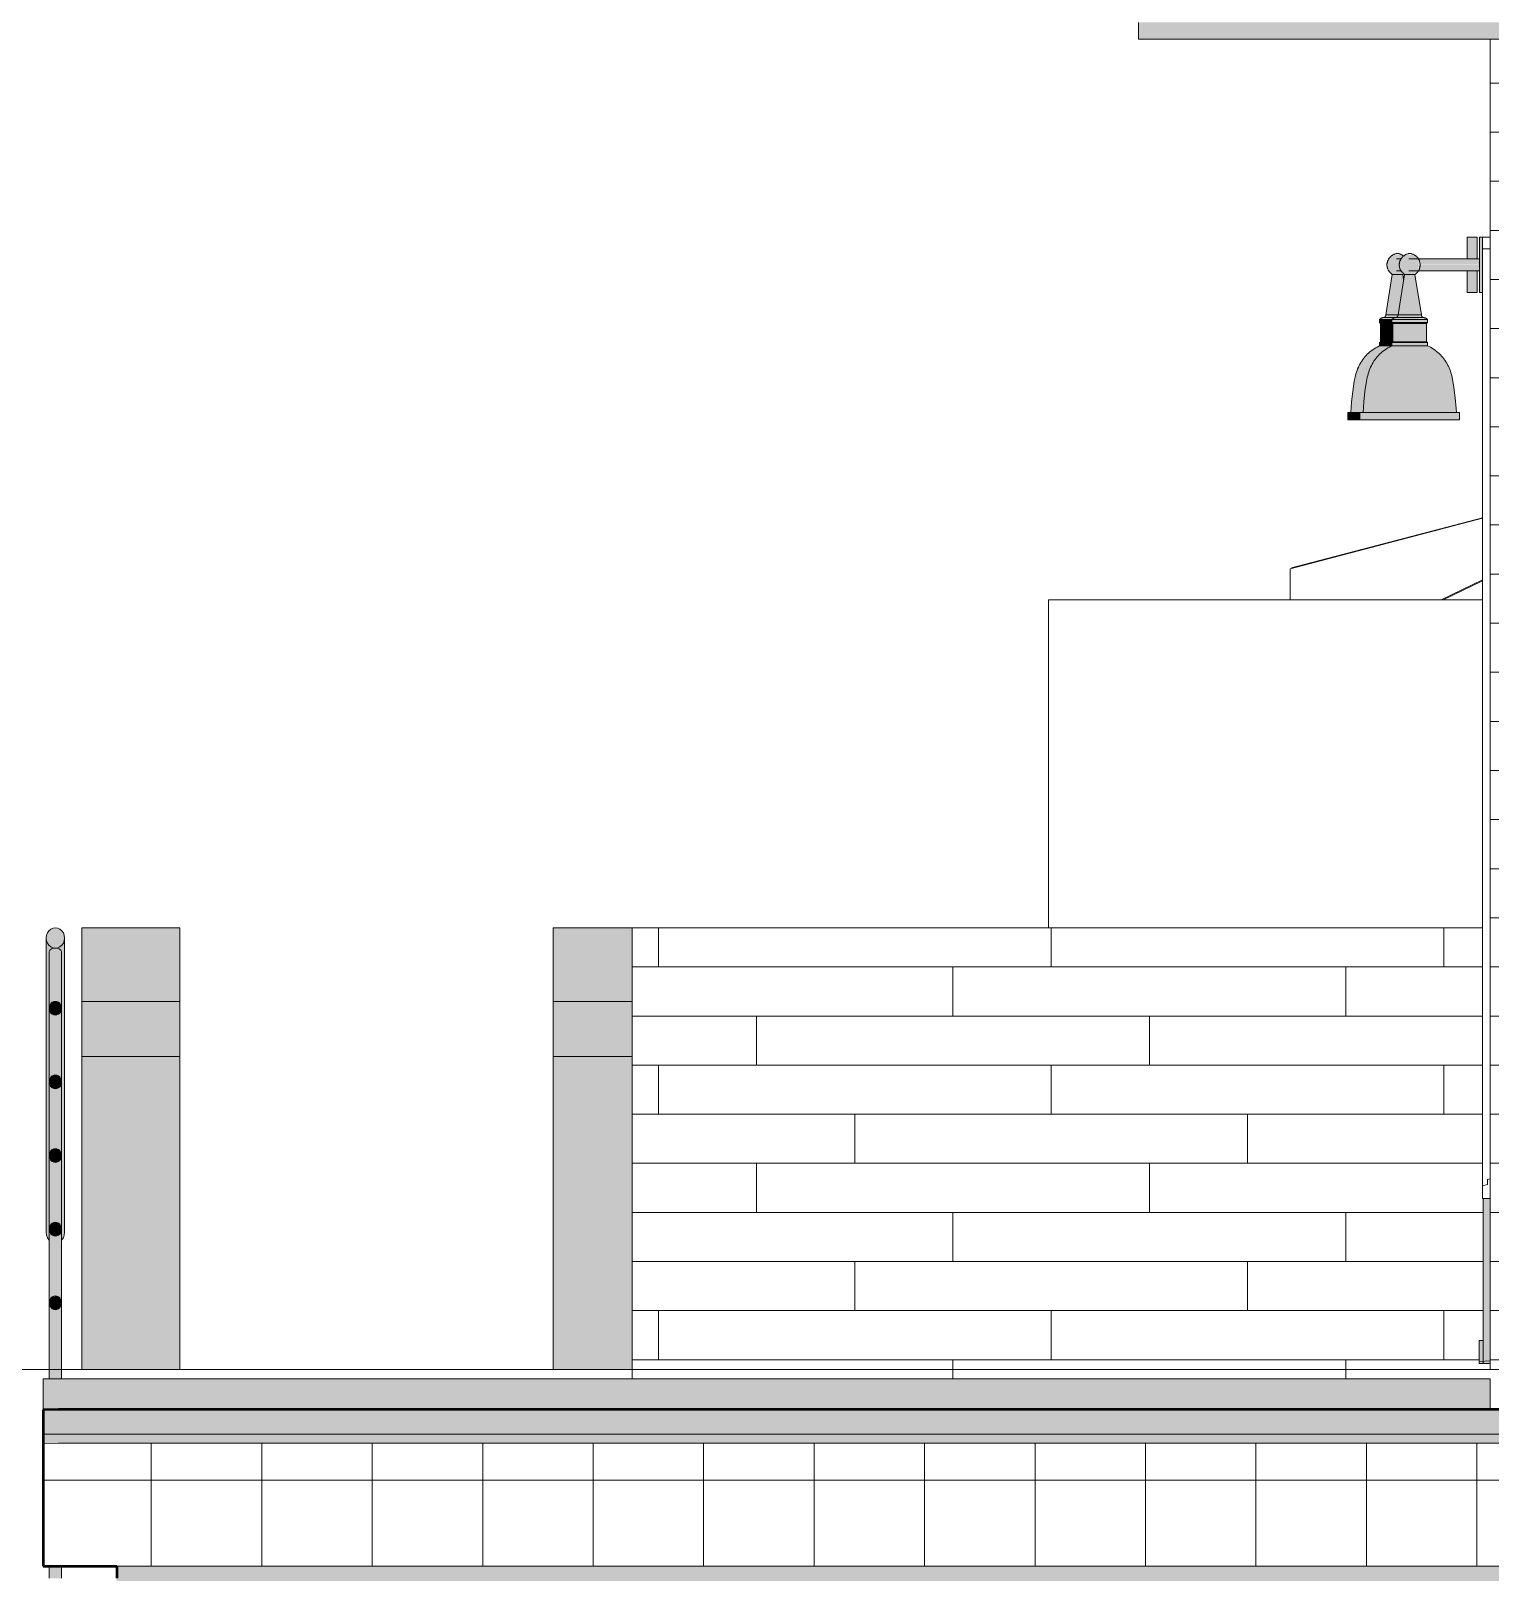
# Model space of a CAD drawing. Header units: inches. Extents: x -4178 to 1394, y -264 to 627.
# Drawn here: x -1154 to -1035.1, y -16.5 to 109.1 of the extents above; entities that cross this region are included whole.
import ezdxf

# ---------------------------------------------------------------- set-up
doc = ezdxf.new("R2010")
doc.units = ezdxf.units.IN
doc.header["$MEASUREMENT"] = 0
doc.linetypes.add('Grid Line 1_2_', pattern=[0.875, 0.5, -0.125, 0.125, -0.125])
for name, color, linetype, lineweight in [('0-4', 50, 'Continuous', 5), ('A-CLNG-1', 13, 'Continuous', 5), ('A-CLNG-2', 13, 'Continuous', 9), ('A-DOOR-4', 31, 'Continuous', 9), ('A-DOOR-FRAM', 31, 'Continuous', 9), ('A-DOOR-FRAM-3', 31, 'Continuous', 20), ('A-FLOR-1', 192, 'Continuous', 5), ('A-FLOR-2', 192, 'Continuous', 9), ('A-FLOR-5', 192, 'Continuous', 50), ('A-FLOR-HRAL', 11, 'Continuous', 9), ('A-FLOR-LEVL-1', 51, 'Grid Line 1_2_', 9), ('A-FLOR-MCUT', 51, 'Continuous', 13), ('A-FLOR-PATT-1', 8, 'Continuous', 9), ('A-GLAZ-1', 151, 'Continuous', 9), ('A-GLAZ-2', 151, 'Continuous', 20), ('A-WALL-3', 113, 'Continuous', 9), ('A-WALL-PATT-2', 111, 'Continuous', 9), ('E-ELEC-EQPM', 71, 'Continuous', 9), ('E-LITE-EQPM', 33, 'Continuous', 9), ('G-IMPT', 8, 'Continuous', 9), ('I-FURN', 30, 'Continuous', 9)]:
    doc.layers.add(name, color=color, linetype=linetype, lineweight=lineweight)
pattern_1 = [(0, (-1102.9144, 0.8), (0, 4), []), (90, (-1102.9144, 0.8), (-8, 8), [4, -28]), (90, (-1086.9144, 4.8), (-8, 8), [4, -28])]

# ---------------------------------------------------------------- blocks, each defined once
blk = doc.blocks.new('CTR - 1st Phase -Stairs _ Elevators_rvt-2-BUILDING ELEVATION - SOUTH')
at = {"layer": 'A-FLOR-LEVL-1'}
blk.add_line((9659.78, 0), (12376.81, 0), dxfattribs=at)
blk = doc.blocks.new('Outdoor Table01 - 02ZUTB01_dwg-V51-BUILDING ELEVATION - SOUTH')
at = {"layer": 'G-IMPT'}
for p, q in [((9992.79, 65.24), (10008.46, 69.36)), ((10008.46, 69.4), (9992.9, 65.31)), ((10008.46, 69.39), (9992.9, 65.31)), ((9992.79, 65.24), (9992.79, 62.71)), ((10008.46, 64.33), (10005.09, 62.71)), ((10008.46, 64.25), (10005.26, 62.71))]:
    blk.add_line(p, q, dxfattribs=at)
blk = doc.blocks.new('Outdoor Table01 - Outdoor Table01-V52-BUILDING ELEVATION - SOUTH')
blk.add_blockref('Outdoor Table01 - 02ZUTB01_dwg-V51-BUILDING ELEVATION - SOUTH', (0, 0))
blk = doc.blocks.new('Door-Inswing-Andersen-400_Series-Single - 3_ 0-1_8_ x custom height - _1st _ 2nd floor-2651741-BUILDING ELEVATION - SOUTH')
at = {"layer": 'A-DOOR-FRAM'}
for points in [[(10009.09, 0.5), (10009.09, 13.94), (10008.53, 13.94), (10008.53, 0.5)], [(10008.18, 0.5), (10008.53, 0.5), (10008.53, 2.38), (10008.18, 2.38), (10008.18, 0.55)]]:
    blk.add_hatch(color=256, dxfattribs=at).paths.add_polyline_path(points, flags=0)
for p, q in [((10008.53, 0.5), (10008.53, 13.94)), ((10008.53, 0.5), (10008.53, 13.94)), ((10008.18, 2.38), (10008.18, 0.5)), ((10008.53, 2.38), (10008.18, 2.38)), ((10008.53, 0.5), (10008.53, 2.38)), ((10008.53, 0.69), (10008.18, 0.67)), ((10008.18, 0.67), (10008.18, 0.5)), ((10008.18, 0.5), (10008.53, 0.5)), ((10008.18, 0.5), (10008.53, 0.5)), ((10008.53, 0.5), (10008.53, 0.69)), ((10009.09, 0.5), (10008.53, 0.5)), ((10009.09, 0.5), (10008.53, 0.5))]:
    blk.add_line(p, q, dxfattribs=at)
at = {"layer": 'A-DOOR-FRAM-3'}
for p, q in [((10009.09, 0.71), (10008.18, 0.67)), ((10008.18, 0.67), (10008.18, 0.5))]:
    blk.add_line(p, q, dxfattribs=at)
blk = doc.blocks.new('Window-Double_Hung-Andersen-400_Series-Tilt_Wash - 1st Floor-2636178-BUILDING ELEVATION - SOUTH')
at = {"layer": 'A-GLAZ-2'}
for p, q in [((10008.46, 13.94), (10008.46, 92.25)), ((10008.46, 92.25), (10009.09, 92.25)), ((10008.46, 91.31), (10009.09, 91.31)), ((10008.46, 14.97), (10008.86, 15.07)), ((10008.86, 15.48), (10009.09, 15.54)), ((10008.86, 15.07), (10008.86, 15.48)), ((10009.09, 13.94), (10008.46, 13.94))]:
    blk.add_line(p, q, dxfattribs=at)
blk = doc.blocks.new('VISA-OW2400-02-SASS - OW2400-L30K-MVOLT-2031435-BUILDING ELEVATION - SOUTH')
at = {"layer": 'E-LITE-EQPM'}
for points in [[(10008.22, 90), (10008.46, 90), (10008.46, 92.25), (10008.22, 92.25), (10008.22, 90.13)], [(10002.74, 89.22), (10002.85, 89.25), (10003.22, 89.52), (10003.22, 89.58), (10003.21, 90.47), (10002.99, 90.73), (10002.85, 90.77), (10002.72, 90.82), (10002.67, 90.79), (10002.57, 90.84), (10002.53, 90.79), (10002.43, 90.8), (10002.35, 90.8), (10002.32, 90.84), (10002.14, 90.71), (10002.13, 90.76), (10001.85, 90.46), (10001.74, 90.21), (10001.73, 89.97), (10001.81, 89.64), (10001.95, 89.39), (10002.11, 89.27), (10002.26, 89.22), (10002.3, 89.24), (10002.39, 89.22), (10002.64, 89.22)], [(10003.48, 90), (10008.22, 90), (10008.22, 90.5), (10003.22, 90.46), (10003.22, 90.35), (10003.24, 90), (10003.39, 90)], [(10003.45, 85.93), (10003.48, 85.93), (10002.93, 89.22), (10002.11, 89.22), (10001.61, 85.93), (10003.39, 85.93)], [(10007.1, 89.5), (10008.22, 89.52), (10008.22, 90), (10003.22, 89.98), (10003.23, 89.54), (10003.22, 89.5), (10003.48, 89.5)], [(10008.46, 87.75), (10008.46, 90), (10008.22, 90), (10008.22, 87.75)], [(10003.06, 85.29), (10003.98, 85.29), (10003.98, 85.54), (10001.08, 85.54), (10001.08, 85.29), (10002.93, 85.29)], [(10003.22, 83.72), (10003.91, 83.72), (10003.91, 85.22), (10001.15, 85.22), (10001.19, 83.72), (10002.95, 83.72)], [(10002.89, 85.22), (10003.73, 85.22), (10003.79, 85.29), (10001.31, 85.25), (10001.34, 85.22), (10002.88, 85.22)], [(10002.13, 80.85), (10005.98, 80.85), (10005.56, 81.95), (10004.84, 82.83), (10004.29, 83.21), (10003.9, 83.41), (10001.08, 83.41), (10000.15, 82.78), (9999.42, 81.77), (9999.08, 80.85), (10001.93, 80.85)], [(10003.98, 83.41), (10003.95, 83.66), (10001.08, 83.66), (10001.08, 83.41), (10003.95, 83.41)], [(10002.98, 83.66), (10003.79, 83.66), (10003.73, 83.72), (10001.3, 83.68), (10001.3, 83.66), (10002.95, 83.66)], [(9998.73, 77.98), (10006.34, 77.98), (10006.11, 80.05), (10005.98, 80.85), (9999.08, 80.85), (9998.8, 78.82), (9998.76, 78.31)], [(10001.43, 77.38), (10006.59, 77.38), (10006.59, 77.98), (9998.48, 77.95), (9998.48, 77.38), (10000.95, 77.38)]]:
    blk.add_hatch(color=256, dxfattribs=at).paths.add_polyline_path(points, flags=0)
h = blk.add_hatch(color=256, dxfattribs=at)
h.paths.add_polyline_path([(10002.96, 89.22), (10003.12, 89.41), (10003.05, 89.34), (10002.99, 89.26)], flags=0)
h.paths.add_polyline_path([(10002.73, 90.84), (10002.72, 90.88), (10002.72, 90.84)], flags=0)
h = blk.add_hatch(color=256, dxfattribs=at)
h.paths.add_polyline_path([(10003.06, 85.54), (10003.79, 85.54), (10003.82, 85.61), (10003.73, 85.66), (10003.38, 85.65), (10003.26, 85.65), (10003.06, 85.68), (10002.64, 85.7), (10001.95, 85.67), (10001.75, 85.65), (10001.69, 85.69), (10001.47, 85.67), (10001.24, 85.59), (10001.28, 85.54), (10002.98, 85.54)], flags=0)
h.paths.add_polyline_path([(10001.15, 85.54), (10001.2, 85.58), (10001.17, 85.61), (10001.08, 85.54)], flags=0)
h.paths.add_polyline_path([(10003.98, 85.54), (10003.86, 85.59), (10003.88, 85.54), (10003.92, 85.54)], flags=0)
h = blk.add_hatch(color=256, dxfattribs=at)
h.paths.add_polyline_path([(10002.89, 85.7), (10002.93, 85.74), (10002.89, 85.7)], flags=0)
h.paths.add_polyline_path([(10002.17, 85.7), (10003.26, 85.74), (10003.35, 85.74), (10003.48, 85.75), (10003.45, 85.77), (10003.47, 85.83), (10003.35, 85.93), (10003.32, 85.81), (10003.26, 85.93), (10001.77, 85.93), (10001.74, 85.83), (10001.68, 85.9), (10001.6, 85.78), (10001.59, 85.75), (10001.61, 85.72), (10001.75, 85.7), (10002.11, 85.7)], flags=0)
h.paths.add_polyline_path([(10002.17, 85.7), (10002.22, 85.73), (10002.19, 85.71)], flags=0)
h.paths.add_polyline_path([(10001.58, 85.81), (10001.61, 85.93), (10001.59, 85.9), (10001.58, 85.82)], flags=0)
for p, q in [((10008.46, 92.25), (10008.22, 92.25)), ((10008.22, 90), (10008.22, 92.25)), ((10008.22, 90.5), (10002.46, 90.5)), ((10002.11, 89.22), (10001.59, 85.93)), ((10002.96, 89.22), (10002.11, 89.22)), ((10002.46, 89.5), (10008.22, 89.5)), ((10003.48, 85.93), (10002.96, 89.22)), ((10008.22, 87.75), (10008.22, 90)), ((10008.22, 87.75), (10008.46, 87.75)), ((10001.08, 85.54), (10001.08, 85.29)), ((10003.98, 85.54), (10001.08, 85.54)), ((10001.36, 85.7), (10001.59, 85.7)), ((10002.89, 85.7), (10001.36, 85.7)), ((10003.48, 85.93), (10001.59, 85.93)), ((10003.7, 85.7), (10002.93, 85.7)), ((10003.36, 85.7), (10003.7, 85.7)), ((10003.98, 85.29), (10003.98, 85.54)), ((10001.08, 85.29), (10001.15, 85.22)), ((10003.98, 85.29), (10001.08, 85.29)), ((10001.15, 85.22), (10001.15, 83.72)), ((10003.91, 85.22), (10001.15, 85.22)), ((10003.91, 85.22), (10003.98, 85.29)), ((10003.91, 83.72), (10003.91, 85.22)), ((10001.15, 83.72), (10001.08, 83.66)), ((10001.08, 83.66), (10001.08, 83.41)), ((10003.98, 83.66), (10001.08, 83.66)), ((10003.98, 83.41), (10001.08, 83.41)), ((10003.91, 83.72), (10001.15, 83.72)), ((10003.98, 83.66), (10003.91, 83.72)), ((10003.98, 83.41), (10003.98, 83.66)), ((9998.48, 77.98), (9998.48, 77.38)), ((9998.48, 77.98), (10006.59, 77.98)), ((10006.59, 77.38), (10006.59, 77.98)), ((10006.59, 77.38), (9998.48, 77.38))]:
    blk.add_line(p, q, dxfattribs=at)
at = {"layer": 'E-LITE-EQPM', "flags": 128}
for points in [[(10002.11, 89.22), (10002.08, 89.24), (10002.05, 89.26), (10002.02, 89.29), (10001.99, 89.31), (10001.96, 89.34), (10001.94, 89.36), (10001.91, 89.39), (10001.89, 89.42), (10001.87, 89.45), (10001.85, 89.48), (10001.82, 89.51), (10001.81, 89.54), (10001.79, 89.57), (10001.77, 89.6), (10001.76, 89.64), (10001.74, 89.67), (10001.73, 89.71), (10001.72, 89.74), (10001.71, 89.78), (10001.7, 89.81), (10001.69, 89.85), (10001.69, 89.89), (10001.68, 89.92), (10001.68, 89.96), (10001.68, 90), (10001.68, 90.03), (10001.68, 90.07), (10001.69, 90.11), (10001.69, 90.14), (10001.7, 90.18), (10001.71, 90.22), (10001.72, 90.25), (10001.73, 90.29), (10001.74, 90.32), (10001.75, 90.36), (10001.77, 90.39), (10001.78, 90.42), (10001.8, 90.46), (10001.82, 90.49), (10001.84, 90.52), (10001.86, 90.55), (10001.88, 90.58), (10001.91, 90.61), (10001.93, 90.63), (10001.96, 90.66), (10001.98, 90.68), (10002.01, 90.71), (10002.04, 90.73), (10002.07, 90.75), (10002.1, 90.77), (10002.13, 90.79), (10002.16, 90.81), (10002.2, 90.83), (10002.23, 90.84), (10002.26, 90.86), (10002.3, 90.87), (10002.33, 90.88), (10002.37, 90.89), (10002.41, 90.9), (10002.44, 90.91), (10002.48, 90.91), (10002.51, 90.92), (10002.53, 90.92)], [(10002.53, 90.92), (10002.57, 90.92), (10002.61, 90.91), (10002.64, 90.91), (10002.68, 90.9), (10002.71, 90.89), (10002.75, 90.88), (10002.78, 90.87), (10002.82, 90.85), (10002.85, 90.84), (10002.89, 90.82), (10002.92, 90.8), (10002.95, 90.78), (10002.98, 90.76), (10003.01, 90.74), (10003.04, 90.72), (10003.07, 90.7), (10003.1, 90.67), (10003.12, 90.65), (10003.15, 90.62), (10003.17, 90.59), (10003.19, 90.56), (10003.22, 90.53), (10003.24, 90.5), (10003.26, 90.47), (10003.27, 90.44), (10003.29, 90.41), (10003.31, 90.37), (10003.32, 90.34), (10003.33, 90.3), (10003.34, 90.27), (10003.35, 90.23), (10003.36, 90.2), (10003.37, 90.16), (10003.38, 90.12), (10003.38, 90.09), (10003.38, 90.05), (10003.38, 90.01), (10003.38, 89.98), (10003.38, 89.94), (10003.38, 89.9), (10003.37, 89.87), (10003.37, 89.83), (10003.36, 89.79), (10003.35, 89.76), (10003.34, 89.72), (10003.33, 89.69), (10003.32, 89.65), (10003.3, 89.62), (10003.29, 89.59), (10003.27, 89.55), (10003.25, 89.52), (10003.23, 89.49), (10003.21, 89.46), (10003.19, 89.43), (10003.16, 89.4), (10003.14, 89.38), (10003.11, 89.35), (10003.09, 89.32), (10003.06, 89.3), (10003.03, 89.28), (10003, 89.25), (10002.97, 89.23), (10002.96, 89.22)], [(10001.08, 85.54), (10001.1, 85.56), (10001.11, 85.57), (10001.12, 85.58), (10001.13, 85.59), (10001.15, 85.61), (10001.16, 85.62), (10001.18, 85.63), (10001.19, 85.64), (10001.21, 85.65), (10001.22, 85.66), (10001.24, 85.66), (10001.26, 85.67), (10001.27, 85.68), (10001.29, 85.68), (10001.31, 85.69), (10001.32, 85.69), (10001.34, 85.7), (10001.36, 85.7), (10001.36, 85.7)], [(10001.36, 85.7), (10001.37, 85.7), (10001.38, 85.7), (10001.39, 85.7), (10001.4, 85.71), (10001.41, 85.71), (10001.42, 85.71), (10001.42, 85.71), (10001.43, 85.71), (10001.44, 85.72), (10001.45, 85.72), (10001.46, 85.72), (10001.47, 85.73), (10001.47, 85.73), (10001.48, 85.74), (10001.49, 85.74), (10001.5, 85.75), (10001.5, 85.75), (10001.51, 85.76), (10001.52, 85.76), (10001.52, 85.77), (10001.53, 85.78), (10001.54, 85.78), (10001.54, 85.79), (10001.55, 85.8), (10001.55, 85.81), (10001.56, 85.81), (10001.56, 85.82), (10001.56, 85.83), (10001.57, 85.84), (10001.57, 85.85), (10001.58, 85.85), (10001.58, 85.86), (10001.58, 85.87), (10001.58, 85.88), (10001.58, 85.89), (10001.59, 85.9), (10001.59, 85.91), (10001.59, 85.92), (10001.59, 85.93), (10001.59, 85.93)], [(10003.48, 85.93), (10003.48, 85.92), (10003.48, 85.91), (10003.48, 85.9), (10003.48, 85.89), (10003.48, 85.88), (10003.48, 85.87), (10003.49, 85.87), (10003.49, 85.86), (10003.49, 85.85), (10003.5, 85.84), (10003.5, 85.83), (10003.5, 85.82), (10003.51, 85.82), (10003.51, 85.81), (10003.52, 85.8), (10003.52, 85.79), (10003.53, 85.79), (10003.53, 85.78), (10003.54, 85.77), (10003.55, 85.77), (10003.55, 85.76), (10003.56, 85.75), (10003.57, 85.75), (10003.57, 85.74), (10003.58, 85.74), (10003.59, 85.73), (10003.6, 85.73), (10003.61, 85.72), (10003.61, 85.72), (10003.62, 85.72), (10003.63, 85.71), (10003.64, 85.71), (10003.65, 85.71), (10003.66, 85.71), (10003.66, 85.71), (10003.67, 85.7), (10003.68, 85.7), (10003.69, 85.7), (10003.7, 85.7), (10003.7, 85.7)], [(10003.7, 85.7), (10003.72, 85.7), (10003.74, 85.69), (10003.76, 85.69), (10003.77, 85.68), (10003.79, 85.68), (10003.81, 85.67), (10003.82, 85.66), (10003.84, 85.66), (10003.86, 85.65), (10003.87, 85.64), (10003.89, 85.63), (10003.9, 85.62), (10003.92, 85.61), (10003.93, 85.59), (10003.94, 85.58), (10003.96, 85.57), (10003.97, 85.56), (10003.98, 85.54), (10003.98, 85.54)], [(9999.08, 80.85), (9999.11, 80.99), (9999.15, 81.12), (9999.19, 81.26), (9999.24, 81.4), (9999.29, 81.53), (9999.35, 81.66), (9999.41, 81.79), (9999.47, 81.91), (9999.55, 82.04), (9999.62, 82.16), (9999.71, 82.28), (9999.79, 82.39), (9999.88, 82.5), (9999.98, 82.61), (10000.08, 82.71), (10000.18, 82.81), (10000.29, 82.9), (10000.4, 82.99), (10000.52, 83.08), (10000.64, 83.16), (10000.76, 83.23), (10000.88, 83.3), (10001.01, 83.37), (10001.08, 83.41)], [(10003.98, 83.41), (10004.11, 83.34), (10004.24, 83.28), (10004.36, 83.2), (10004.48, 83.12), (10004.6, 83.04), (10004.71, 82.95), (10004.82, 82.86), (10004.92, 82.77), (10005.03, 82.67), (10005.12, 82.56), (10005.22, 82.45), (10005.31, 82.34), (10005.39, 82.23), (10005.47, 82.11), (10005.55, 81.99), (10005.62, 81.86), (10005.68, 81.74), (10005.74, 81.61), (10005.8, 81.47), (10005.85, 81.34), (10005.89, 81.2), (10005.93, 81.07), (10005.97, 80.93), (10005.98, 80.85)], [(9998.73, 77.98), (9998.79, 78.83), (9998.89, 79.68), (9999.02, 80.52), (9999.08, 80.85)], [(10005.98, 80.85), (10006.13, 80), (10006.24, 79.16), (10006.32, 78.3), (10006.34, 77.98)]]:
    blk.add_lwpolyline(points, dxfattribs=at)
blk = doc.blocks.new('Railing - 1_-1411118-BUILDING ELEVATION - SOUTH')
at = {"layer": 'A-FLOR-HRAL'}
h = blk.add_hatch(color=256, dxfattribs=at)
h.paths.add_polyline_path([(9891.69, -0.75), (9892.69, -0.75), (9892.67, 5.08), (9892.4, 4.91), (9892.18, 4.88), (9891.84, 4.96), (9891.7, 5.1), (9891.69, 5.09), (9891.69, 0)], flags=0)
h.paths.add_polyline_path([(9892.69, 5.44), (9892.67, 11.08), (9892.44, 10.92), (9892.09, 10.89), (9891.94, 10.92), (9891.71, 11.08), (9891.69, 11.09), (9891.71, 5.59), (9891.84, 5.84), (9892.07, 5.98), (9892.4, 5.94), (9892.54, 5.84), (9892.67, 5.59), (9892.68, 5.56)], flags=0)
h.paths.add_polyline_path([(9891.69, 11.44), (9891.76, 11.72), (9891.94, 11.93), (9892.14, 11.98), (9892.38, 11.95), (9892.54, 11.84), (9892.67, 11.59), (9892.69, 11.72), (9892.66, 17.08), (9892.44, 16.92), (9892.13, 16.89), (9891.94, 16.92), (9891.7, 17.11), (9891.69, 17.09), (9891.69, 11.54)], flags=0)
h.paths.add_polyline_path([(9891.69, 17.44), (9891.76, 17.72), (9891.94, 17.93), (9892.12, 17.98), (9892.36, 17.96), (9892.54, 17.84), (9892.67, 17.57), (9892.69, 17.72), (9892.65, 23.07), (9892.44, 22.92), (9892.11, 22.89), (9891.94, 22.92), (9891.71, 23.08), (9891.69, 23.09), (9891.69, 17.54)], flags=0)
h.paths.add_polyline_path([(9892.69, 23.44), (9892.65, 29.07), (9892.44, 28.92), (9892.15, 28.88), (9891.83, 28.97), (9891.71, 29.08), (9891.69, 29.09), (9891.73, 23.64), (9891.85, 23.85), (9892.07, 23.98), (9892.34, 23.97), (9892.54, 23.84), (9892.67, 23.59)], flags=0)
h.paths.add_polyline_path([(9892.69, 29.44), (9892.69, 34.07), (9892.62, 34.19), (9892.44, 34.28), (9892.15, 34.32), (9891.94, 34.28), (9891.88, 34.27), (9891.74, 34.18), (9891.69, 34.07), (9891.73, 29.66), (9891.84, 29.84), (9892.06, 29.98), (9892.32, 29.98), (9892.54, 29.84), (9892.67, 29.59)], flags=0)
for p, q in [((9891.69, 34.07), (9891.69, -0.75)), ((9892.69, -0.75), (9892.69, 34.07))]:
    blk.add_line(p, q, dxfattribs=at)
at = {"layer": 'A-FLOR-HRAL', "flags": 128}
blk.add_lwpolyline([(9892.69, 34.07), (9892.64, 34.18), (9892.5, 34.27), (9892.3, 34.32), (9892.08, 34.32), (9891.88, 34.27), (9891.74, 34.18), (9891.69, 34.07)], dxfattribs=at)
blk = doc.blocks.new('Railing - Railing-2447162-BUILDING ELEVATION - SOUTH')
at = {"layer": 'A-FLOR-HRAL'}
for points in [[(9892.32, 28.9), (9892.54, 29.05), (9892.67, 29.3), (9892.67, 29.59), (9892.54, 29.84), (9892.32, 29.98), (9892.06, 29.98), (9891.84, 29.84), (9891.71, 29.59), (9891.71, 29.3), (9891.84, 29.05), (9892.06, 28.9), (9892.29, 28.9)], [(9892.19, 28.88), (9892.54, 28.97), (9892.67, 29.08), (9892.67, 29.3), (9892.54, 29.05), (9892.32, 28.9), (9892.06, 28.9), (9891.84, 29.05), (9891.71, 29.3), (9891.76, 29.03), (9891.94, 28.92), (9892.17, 28.88)], [(9892.32, 22.9), (9892.54, 23.05), (9892.67, 23.3), (9892.67, 23.59), (9892.53, 23.85), (9892.31, 23.98), (9892.04, 23.97), (9891.84, 23.84), (9891.71, 23.59), (9891.71, 23.3), (9891.84, 23.04), (9892.06, 22.9), (9892.27, 22.9)], [(9892.19, 22.88), (9892.54, 22.97), (9892.67, 23.08), (9892.67, 23.3), (9892.53, 23.04), (9892.32, 22.9), (9892.06, 22.9), (9891.84, 23.05), (9891.71, 23.3), (9891.76, 23.03), (9891.94, 22.92), (9892.17, 22.88)], [(9892.25, 16.9), (9892.36, 16.92), (9892.54, 17.05), (9892.67, 17.3), (9892.67, 17.59), (9892.54, 17.84), (9892.32, 17.98), (9892.02, 17.96), (9891.84, 17.84), (9891.7, 17.57), (9891.71, 17.3), (9891.84, 17.05), (9892.06, 16.9), (9892.19, 16.9)], [(9892.19, 16.88), (9892.55, 16.98), (9892.68, 17.11), (9892.66, 17.26), (9892.54, 17.05), (9892.32, 16.9), (9892.06, 16.9), (9891.84, 17.05), (9891.71, 17.3), (9891.76, 17.03), (9891.94, 16.92), (9892.18, 16.88)], [(9892.32, 10.9), (9892.54, 11.05), (9892.67, 11.3), (9892.67, 11.6), (9892.54, 11.84), (9892.31, 11.98), (9892, 11.95), (9891.84, 11.84), (9891.71, 11.59), (9891.71, 11.28), (9891.84, 11.05), (9892.06, 10.9), (9892.24, 10.9)], [(9892.19, 10.88), (9892.54, 10.96), (9892.67, 11.08), (9892.67, 11.28), (9892.54, 11.05), (9892.32, 10.9), (9892.06, 10.9), (9891.84, 11.05), (9891.71, 11.3), (9891.76, 11.03), (9891.94, 10.92), (9892.18, 10.88)], [(9892.32, 4.9), (9892.54, 5.05), (9892.67, 5.3), (9892.67, 5.59), (9892.54, 5.84), (9892.31, 5.98), (9891.98, 5.94), (9891.84, 5.84), (9891.71, 5.59), (9891.71, 5.3), (9891.84, 5.05), (9892.06, 4.9), (9892.22, 4.9)]]:
    blk.add_hatch(color=256, dxfattribs=at).paths.add_polyline_path(points, flags=0)
h = blk.add_hatch(color=256, dxfattribs=at)
h.paths.add_polyline_path([(9892.69, -17), (9892.67, -16), (9891.69, -16), (9891.71, -17), (9892.69, -17)], flags=0)
h.paths.add_polyline_path([(9892.19, 4.88), (9892.54, 4.96), (9892.68, 5.1), (9892.67, 5.3), (9892.54, 5.05), (9892.32, 4.9), (9892.19, 4.88)], flags=0)
h.paths.add_polyline_path([(9892.19, 4.88), (9892.16, 4.89), (9891.94, 4.96), (9891.75, 5.17), (9891.69, 5.3), (9891.71, 5.08), (9891.98, 4.91), (9892.18, 4.88)], flags=0)
for p, q in [((9891.69, 29.44), (9891.69, 28.41)), ((9892.69, 28.41), (9892.69, 29.44)), ((9891.69, 23.44), (9891.69, 22.41)), ((9892.69, 22.41), (9892.69, 23.44)), ((9891.69, 17.44), (9891.69, 16.41)), ((9892.69, 16.41), (9892.69, 17.44)), ((9891.69, 11.44), (9891.69, 10.41)), ((9892.69, 10.41), (9892.69, 11.44)), ((9891.69, 5.44), (9891.69, 4.4)), ((9892.69, 4.4), (9892.69, 5.44)), ((9891.69, -16), (9891.69, -17)), ((9892.69, -17), (9892.69, -16))]:
    blk.add_line(p, q, dxfattribs=at)
at = {"layer": 'A-FLOR-HRAL', "flags": 128}
for points in [[(9892.69, 29.44), (9892.67, 29.59), (9892.62, 29.72), (9892.54, 29.84), (9892.44, 29.93), (9892.32, 29.98), (9892.19, 30), (9892.06, 29.98), (9891.94, 29.93), (9891.84, 29.84), (9891.76, 29.72), (9891.71, 29.59), (9891.69, 29.44)], [(9891.69, 29.44), (9891.71, 29.3), (9891.76, 29.16), (9891.84, 29.05), (9891.94, 28.96), (9892.06, 28.9), (9892.19, 28.88), (9892.32, 28.9), (9892.44, 28.96), (9892.54, 29.05), (9892.62, 29.16), (9892.67, 29.3), (9892.69, 29.44)], [(9892.69, 23.44), (9892.67, 23.59), (9892.62, 23.72), (9892.54, 23.84), (9892.44, 23.93), (9892.32, 23.98), (9892.19, 24), (9892.06, 23.98), (9891.94, 23.93), (9891.84, 23.84), (9891.76, 23.72), (9891.71, 23.59), (9891.69, 23.44)], [(9891.69, 23.44), (9891.71, 23.3), (9891.76, 23.16), (9891.84, 23.05), (9891.94, 22.96), (9892.06, 22.9), (9892.19, 22.88), (9892.32, 22.9), (9892.44, 22.96), (9892.54, 23.05), (9892.62, 23.16), (9892.67, 23.3), (9892.69, 23.44)], [(9892.69, 17.44), (9892.67, 17.59), (9892.62, 17.72), (9892.54, 17.84), (9892.44, 17.93), (9892.32, 17.98), (9892.19, 18), (9892.06, 17.98), (9891.94, 17.93), (9891.84, 17.84), (9891.76, 17.72), (9891.71, 17.59), (9891.69, 17.44)], [(9891.69, 17.44), (9891.71, 17.3), (9891.76, 17.16), (9891.84, 17.05), (9891.94, 16.96), (9892.06, 16.9), (9892.19, 16.88), (9892.32, 16.9), (9892.44, 16.96), (9892.54, 17.05), (9892.62, 17.16), (9892.67, 17.3), (9892.69, 17.44)], [(9892.69, 11.44), (9892.67, 11.59), (9892.62, 11.72), (9892.54, 11.84), (9892.44, 11.93), (9892.32, 11.98), (9892.19, 12), (9892.06, 11.98), (9891.94, 11.93), (9891.84, 11.84), (9891.76, 11.72), (9891.71, 11.59), (9891.69, 11.44)], [(9891.69, 11.44), (9891.71, 11.3), (9891.76, 11.16), (9891.84, 11.05), (9891.94, 10.96), (9892.06, 10.9), (9892.19, 10.88), (9892.32, 10.9), (9892.44, 10.96), (9892.54, 11.05), (9892.62, 11.16), (9892.67, 11.3), (9892.69, 11.44)], [(9892.69, 5.44), (9892.67, 5.59), (9892.62, 5.72), (9892.54, 5.84), (9892.44, 5.93), (9892.32, 5.98), (9892.19, 6), (9892.06, 5.98), (9891.94, 5.93), (9891.84, 5.84), (9891.76, 5.72), (9891.71, 5.59), (9891.69, 5.44)], [(9891.69, 5.44), (9891.71, 5.3), (9891.76, 5.16), (9891.84, 5.05), (9891.94, 4.96), (9892.06, 4.9), (9892.19, 4.88), (9892.32, 4.9), (9892.44, 4.96), (9892.54, 5.05), (9892.62, 5.16), (9892.67, 5.3), (9892.69, 5.44)]]:
    blk.add_lwpolyline(points, dxfattribs=at)
blk.add_blockref('Railing - 1_-1411118-BUILDING ELEVATION - SOUTH', (0, 0))
blk = doc.blocks.new('Top Rail Type - Top Rail_Internal_-2447179-BUILDING ELEVATION - SOUTH')
at = {"layer": 'A-FLOR-HRAL'}
for points in [[(9892.19, 34.32), (9892.5, 34.41), (9892.64, 34.5), (9892.72, 34.57), (9892.84, 34.74), (9892.91, 34.94), (9892.94, 35.16), (9892.91, 35.38), (9892.84, 35.58), (9892.62, 35.84), (9892.44, 35.95), (9892.29, 35.98), (9892.08, 35.98), (9891.88, 35.92), (9891.74, 35.82), (9891.66, 35.75), (9891.54, 35.58), (9891.46, 35.38), (9891.44, 35.16), (9891.46, 34.94), (9891.54, 34.74), (9891.76, 34.49), (9891.94, 34.38), (9892.14, 34.33)], [(9892.69, 10.54), (9892.72, 10.57), (9892.85, 10.77), (9892.91, 10.94), (9892.94, 11.16), (9892.91, 34.94), (9892.84, 34.74), (9892.62, 34.49), (9892.44, 34.38), (9892.3, 34.34), (9892.08, 34.34), (9891.88, 34.41), (9891.74, 34.5), (9891.66, 34.57), (9891.54, 34.74), (9891.46, 34.94), (9891.44, 34.94), (9891.46, 10.94), (9891.63, 10.61), (9891.69, 10.57), (9891.69, 34.07), (9891.76, 34.19), (9892, 34.3), (9892.19, 34.32), (9892.44, 34.28), (9892.57, 34.23), (9892.64, 34.18), (9892.69, 34.07), (9892.69, 10.68)]]:
    blk.add_hatch(color=256, dxfattribs=at).paths.add_polyline_path(points, flags=0)
for p, q in [((9891.44, 35.16), (9891.44, 11.16)), ((9892.94, 11.16), (9892.94, 35.16))]:
    blk.add_line(p, q, dxfattribs=at)
at = {"layer": 'A-FLOR-HRAL', "flags": 128}
for points in [[(9892.94, 35.16), (9892.91, 35.38), (9892.84, 35.58), (9892.72, 35.75), (9892.56, 35.89), (9892.38, 35.97), (9892.19, 36), (9892, 35.97), (9891.81, 35.89), (9891.66, 35.75), (9891.54, 35.58), (9891.46, 35.38), (9891.44, 35.16)], [(9891.44, 35.16), (9891.46, 34.94), (9891.54, 34.74), (9891.66, 34.57), (9891.81, 34.44), (9892, 34.35), (9892.19, 34.32), (9892.38, 34.35), (9892.56, 34.44), (9892.72, 34.57), (9892.84, 34.74), (9892.91, 34.94), (9892.94, 35.16)], [(9891.66, 10.57), (9891.54, 10.74), (9891.46, 10.94), (9891.44, 11.16)], [(9892.94, 11.16), (9892.91, 10.94), (9892.84, 10.74), (9892.72, 10.57)]]:
    blk.add_lwpolyline(points, dxfattribs=at)
blk = doc.blocks.new('VISA-OW2400-02-SASS - OW2400-L30K-MVOLT-V65-BUILDING ELEVATION - SOUTH')
at = {"layer": 'E-LITE-EQPM'}
for points in [[(10007.34, 90.5), (10008.02, 90.5), (10008.02, 92.25), (10007.22, 92.25), (10007.22, 90.5)], [(10001.54, 89.22), (10001.85, 89.25), (10001.96, 89.36), (10001.8, 89.68), (10001.73, 89.98), (10001.74, 90.21), (10001.83, 90.42), (10002, 90.65), (10002.05, 90.69), (10001.85, 90.77), (10001.72, 90.82), (10001.67, 90.79), (10001.57, 90.84), (10001.53, 90.79), (10001.43, 90.8), (10001.35, 90.8), (10001.32, 90.84), (10001.14, 90.71), (10001.13, 90.76), (10000.85, 90.46), (10000.74, 90.23), (10000.73, 89.98), (10000.79, 89.7), (10000.94, 89.4), (10001.11, 89.27), (10001.26, 89.22), (10001.31, 89.23), (10001.35, 89.22), (10001.53, 89.22)], [(10001.73, 90.84), (10001.72, 90.88), (10001.72, 90.84)], [(10001.58, 85.93), (10001.59, 85.93), (10002.03, 88.78), (10001.93, 89.22), (10001.11, 89.22), (10000.61, 85.93), (10001.53, 85.93)], [(10007.86, 87.75), (10008.02, 87.75), (10008.02, 89.5), (10007.22, 89.5), (10007.22, 87.75)], [(10000.08, 85.29), (10001.08, 85.29), (10001.08, 85.54), (10000.08, 85.54)], [(10001.08, 83.72), (10001.15, 83.72), (10001.15, 85.22), (10000.15, 85.22), (10000.17, 83.72), (10000.84, 83.72)], [(10001.15, 85.22), (10001.31, 85.25), (10001.24, 85.29), (10000.28, 85.29), (10000.34, 85.22), (10001.08, 85.22)], [(9998.37, 80.85), (9999.08, 80.85), (9999.53, 81.98), (10000.29, 82.88), (10000.82, 83.24), (10001.08, 83.41), (10000.08, 83.41), (9999.15, 82.78), (9998.42, 81.77), (9998.08, 80.85), (9998.29, 80.85)], [(10000.47, 83.41), (10001.08, 83.41), (10001.08, 83.66), (10000.08, 83.66), (10000.08, 83.41), (10000.46, 83.41)], [(10001.08, 83.66), (10001.3, 83.68), (10001.29, 83.72), (10000.34, 83.72), (10000.28, 83.66), (10000.85, 83.66)], [(9998.73, 77.98), (9998.95, 80), (9999.08, 80.85), (9998.08, 80.85), (9997.8, 78.82), (9997.73, 77.98), (9998.72, 77.98)], [(9998.48, 77.38), (9998.48, 77.98), (9997.48, 77.98), (9997.48, 77.38), (9998.43, 77.38)]]:
    blk.add_hatch(color=256, dxfattribs=at).paths.add_polyline_path(points, flags=0)
h = blk.add_hatch(color=256, dxfattribs=at)
h.paths.add_polyline_path([(10000.08, 85.54), (10000.2, 85.54), (10000.17, 85.61), (10000.15, 85.6)], flags=0)
h.paths.add_polyline_path([(10001.22, 85.54), (10001.26, 85.57), (10001.26, 85.62), (10001.37, 85.66), (10001.35, 85.7), (10001, 85.68), (10000.75, 85.65), (10000.71, 85.69), (10000.5, 85.68), (10000.24, 85.59), (10000.28, 85.54), (10001.08, 85.54), (10001.21, 85.62), (10001.21, 85.54)], flags=0)
h.paths.add_polyline_path([(10001.66, 85.65), (10002, 85.69), (10001.77, 85.68), (10001.66, 85.65)], flags=0)
h = blk.add_hatch(color=256, dxfattribs=at)
h.paths.add_polyline_path([(10000.52, 85.7), (10000.75, 85.7), (10001.57, 85.74), (10001.59, 85.8), (10001.58, 85.82), (10001.58, 85.93), (10000.77, 85.93), (10000.75, 85.81), (10000.68, 85.9), (10000.6, 85.79), (10000.58, 85.74), (10000.53, 85.71)], flags=0)
h.paths.add_polyline_path([(10002.17, 85.7), (10002.11, 85.73), (10002.17, 85.7)], flags=0)
h.paths.add_polyline_path([(10001.17, 85.7), (10001.2, 85.73), (10001.19, 85.71)], flags=0)
h.paths.add_polyline_path([(10000.58, 85.81), (10000.61, 85.93), (10000.59, 85.93)], flags=0)
h.paths.add_polyline_path([(10001.75, 85.81), (10001.74, 85.93), (10001.71, 85.93), (10001.75, 85.82)], flags=0)
for p, q in [((10008.02, 92.25), (10007.22, 92.25)), ((10007.22, 90.5), (10007.22, 92.25)), ((10008.02, 92.25), (10008.02, 90.5)), ((10001.88, 90.5), (10001.46, 90.5)), ((10001.11, 89.22), (10000.59, 85.93)), ((10001.96, 89.22), (10001.11, 89.22)), ((10001.46, 89.5), (10001.87, 89.5)), ((10002.03, 88.78), (10001.96, 89.22)), ((10007.22, 87.75), (10007.22, 89.5)), ((10008.02, 89.5), (10008.02, 87.75)), ((10007.22, 87.75), (10008.02, 87.75)), ((10000.08, 85.54), (10000.08, 85.29)), ((10001.07, 85.54), (10000.08, 85.54)), ((10000.36, 85.7), (10000.59, 85.7)), ((10001.59, 85.7), (10000.36, 85.7)), ((10001.59, 85.93), (10000.59, 85.93)), ((10000.08, 85.29), (10000.15, 85.22)), ((10001.07, 85.29), (10000.08, 85.29)), ((10000.15, 85.22), (10000.15, 83.72)), ((10001.14, 85.22), (10000.15, 85.22)), ((10000.15, 83.72), (10000.08, 83.66)), ((10000.08, 83.66), (10000.08, 83.41)), ((10001.07, 83.66), (10000.08, 83.66)), ((10001.07, 83.41), (10000.08, 83.41)), ((10001.14, 83.72), (10000.15, 83.72)), ((9997.48, 77.98), (9997.48, 77.38)), ((9997.48, 77.98), (9998.47, 77.98)), ((9998.47, 77.38), (9997.48, 77.38))]:
    blk.add_line(p, q, dxfattribs=at)
at = {"layer": 'E-LITE-EQPM', "flags": 128}
for points in [[(10001.11, 89.22), (10001.08, 89.24), (10001.05, 89.26), (10001.02, 89.29), (10000.99, 89.31), (10000.96, 89.34), (10000.94, 89.36), (10000.91, 89.39), (10000.89, 89.42), (10000.87, 89.45), (10000.85, 89.48), (10000.82, 89.51), (10000.81, 89.54), (10000.79, 89.57), (10000.77, 89.6), (10000.76, 89.64), (10000.74, 89.67), (10000.73, 89.71), (10000.72, 89.74), (10000.71, 89.78), (10000.7, 89.81), (10000.69, 89.85), (10000.69, 89.89), (10000.68, 89.92), (10000.68, 89.96), (10000.68, 90), (10000.68, 90.03), (10000.68, 90.07), (10000.69, 90.11), (10000.69, 90.14), (10000.7, 90.18), (10000.71, 90.22), (10000.72, 90.25), (10000.73, 90.29), (10000.74, 90.32), (10000.75, 90.36), (10000.77, 90.39), (10000.78, 90.42), (10000.8, 90.46), (10000.82, 90.49), (10000.84, 90.52), (10000.86, 90.55), (10000.88, 90.58), (10000.91, 90.61), (10000.93, 90.63), (10000.96, 90.66), (10000.98, 90.68), (10001.01, 90.71), (10001.04, 90.73), (10001.07, 90.75), (10001.1, 90.77), (10001.13, 90.79), (10001.16, 90.81), (10001.2, 90.83), (10001.23, 90.84), (10001.26, 90.86), (10001.3, 90.87), (10001.33, 90.88), (10001.37, 90.89), (10001.41, 90.9), (10001.44, 90.91), (10001.48, 90.91), (10001.51, 90.92), (10001.53, 90.92)], [(10001.53, 90.92), (10001.57, 90.92), (10001.61, 90.91), (10001.64, 90.91), (10001.68, 90.9), (10001.71, 90.89), (10001.75, 90.88), (10001.78, 90.87), (10001.82, 90.85), (10001.85, 90.84), (10001.89, 90.82), (10001.92, 90.8), (10001.95, 90.78), (10001.98, 90.76), (10002.01, 90.74), (10002.04, 90.72), (10002.07, 90.7)], [(10002.03, 89.28), (10002, 89.25), (10001.97, 89.23), (10001.96, 89.22)], [(10000.08, 85.54), (10000.1, 85.56), (10000.11, 85.57), (10000.12, 85.58), (10000.13, 85.59), (10000.15, 85.61), (10000.16, 85.62), (10000.18, 85.63), (10000.19, 85.64), (10000.21, 85.65), (10000.22, 85.66), (10000.24, 85.66), (10000.26, 85.67), (10000.27, 85.68), (10000.29, 85.68), (10000.31, 85.69), (10000.32, 85.69), (10000.34, 85.7), (10000.36, 85.7), (10000.36, 85.7)], [(10000.36, 85.7), (10000.37, 85.7), (10000.38, 85.7), (10000.39, 85.7), (10000.4, 85.71), (10000.41, 85.71), (10000.42, 85.71), (10000.42, 85.71), (10000.43, 85.71), (10000.44, 85.72), (10000.45, 85.72), (10000.46, 85.72), (10000.47, 85.73), (10000.47, 85.73), (10000.48, 85.74), (10000.49, 85.74), (10000.5, 85.75), (10000.5, 85.75), (10000.51, 85.76), (10000.52, 85.76), (10000.52, 85.77), (10000.53, 85.78), (10000.54, 85.78), (10000.54, 85.79), (10000.55, 85.8), (10000.55, 85.81), (10000.56, 85.81), (10000.56, 85.82), (10000.56, 85.83), (10000.57, 85.84), (10000.57, 85.85), (10000.58, 85.85), (10000.58, 85.86), (10000.58, 85.87), (10000.58, 85.88), (10000.58, 85.89), (10000.59, 85.9), (10000.59, 85.91), (10000.59, 85.92), (10000.59, 85.93), (10000.59, 85.93)], [(9998.08, 80.85), (9998.11, 80.99), (9998.15, 81.12), (9998.19, 81.26), (9998.24, 81.4), (9998.29, 81.53), (9998.35, 81.66), (9998.41, 81.79), (9998.47, 81.91), (9998.55, 82.04), (9998.62, 82.16), (9998.71, 82.28), (9998.79, 82.39), (9998.88, 82.5), (9998.98, 82.61), (9999.08, 82.71), (9999.18, 82.81), (9999.29, 82.9), (9999.4, 82.99), (9999.52, 83.08), (9999.64, 83.16), (9999.76, 83.23), (9999.88, 83.3), (10000.01, 83.37), (10000.08, 83.41)], [(9997.73, 77.98), (9997.79, 78.83), (9997.89, 79.68), (9998.02, 80.52), (9998.08, 80.85)]]:
    blk.add_lwpolyline(points, dxfattribs=at)
blk = doc.blocks.new('Pathway_Cooper_McGraw-Edison _BSC-BRC_Round - Pathway_Cooper_McGraw-Edison _BSC-BRC_Round-V66-BUILDING ELEVATION - SOUTH')
at = {"layer": 'E-LITE-EQPM'}
for points in [[(9933.91, 30), (9936.74, 30), (9936.74, 36), (9932.74, 36), (9932.74, 30), (9933.28, 30)], [(9938.85, 30), (9939.19, 30), (9939.19, 36), (9936.74, 36), (9936.74, 30), (9938.74, 30)], [(9936.74, 25.5), (9936.74, 30), (9932.74, 30), (9932.74, 25.5), (9935.96, 25.5)], [(9939.19, 25.5), (9939.19, 30), (9936.74, 30), (9936.74, 25.5), (9938.85, 25.5)], [(9932.88, 0), (9936.74, 0), (9936.74, 25.5), (9932.74, 25.5), (9932.74, 0)], [(9938.74, 0), (9939.19, 0), (9939.19, 25.5), (9936.74, 25.5), (9936.74, 0), (9937.77, 0)]]:
    blk.add_hatch(color=256, dxfattribs=at).paths.add_polyline_path(points, flags=0)
for p, q in [((9932.74, 36), (9932.74, 30)), ((9932.74, 36), (9936.74, 36)), ((9936.74, 36), (9939.21, 36)), ((9936.74, 30), (9932.74, 30)), ((9932.74, 30), (9932.74, 25.5)), ((9932.74, 30), (9936.74, 30)), ((9939.21, 30), (9936.74, 30)), ((9936.74, 30), (9939.21, 30)), ((9936.74, 25.5), (9932.74, 25.5)), ((9932.74, 25.5), (9932.74, 0)), ((9932.74, 25.5), (9936.74, 25.5)), ((9939.21, 25.5), (9936.74, 25.5)), ((9936.74, 25.5), (9939.21, 25.5)), ((9936.74, 0), (9932.74, 0)), ((9939.21, 0), (9936.74, 0))]:
    blk.add_line(p, q, dxfattribs=at)
blk = doc.blocks.new('262400 - Switchboards and Panelboards - Electric Panel - Generic - 262400 - Switchboards and Panelboards - Electric Panel - Generic-2655902-BUILDING ELEVATION - SOUTH')
at = {"layer": 'E-ELEC-EQPM'}
for p, q in [((9973.09, 62.71), (10008.46, 62.71)), ((9973.09, 36), (9973.09, 62.71))]:
    blk.add_line(p, q, dxfattribs=at)
blk = doc.blocks.new('Pathway_Cooper_McGraw-Edison _BSC-BRC_Round - Pathway_Cooper_McGraw-Edison _BSC-BRC_Round-2028611-BUILDING ELEVATION - SOUTH')
at = {"layer": 'E-LITE-EQPM'}
for points in [[(12259.08, 0.28), (12259.08, 6.28), (12255.08, 6.28), (12255.08, 0.28), (12258.89, 0.28)], [(12260.35, 0.28), (12263.08, 0.28), (12263.08, 6.28), (12259.08, 6.28), (12259.08, 0.28), (12260.11, 0.28)], [(12256.72, -4.22), (12259.08, -4.22), (12259.08, 0.28), (12255.08, 0.28), (12255.08, -4.22), (12256.25, -4.22)], [(12260.45, -4.22), (12263.08, -4.22), (12263.08, 0.28), (12259.08, 0.28), (12259.08, -4.22), (12260.35, -4.22)], [(12255.08, -29.72), (12259.08, -29.72), (12259.08, -4.22), (12255.08, -4.22), (12255.08, -29.31)], [(12263.08, -29.72), (12263.08, -4.22), (12259.08, -4.22), (12259.08, -29.72), (12262.94, -29.72)]]:
    blk.add_hatch(color=256, dxfattribs=at).paths.add_polyline_path(points, flags=0)
for p, q in [((12255.08, 6.28), (12255.08, 0.28)), ((12255.08, 6.28), (12259.08, 6.28)), ((12259.08, 6.28), (12263.08, 6.28)), ((12263.08, 0.28), (12263.08, 6.28)), ((12259.08, 0.28), (12255.08, 0.28)), ((12255.08, 0.28), (12255.08, -4.22)), ((12255.08, 0.28), (12259.08, 0.28)), ((12263.08, 0.28), (12259.08, 0.28)), ((12259.08, 0.28), (12263.08, 0.28)), ((12263.08, -4.22), (12263.08, 0.28)), ((12259.08, -4.22), (12255.08, -4.22)), ((12255.08, -4.22), (12255.08, -29.72)), ((12255.08, -4.22), (12259.08, -4.22)), ((12263.08, -4.22), (12259.08, -4.22)), ((12259.08, -4.22), (12263.08, -4.22)), ((12263.08, -29.72), (12263.08, -4.22)), ((12259.08, -29.72), (12255.08, -29.72)), ((12263.08, -29.72), (12259.08, -29.72))]:
    blk.add_line(p, q, dxfattribs=at)

msp = doc.modelspace()

# ---------------------------------------------------------------- hatches: boundary and pattern name
at = {"layer": 'A-CLNG-1'}
msp.add_hatch(color=256, dxfattribs=at).paths.add_polyline_path([(-200.046, 108.375), (-193.089, 108.375), (-193.089, 109.75), (-1063.789, 109.75), (-1063.789, 108.375), (-223.11, 108.375)], flags=0)
at = {"layer": 'A-FLOR-1'}
msp.add_hatch(color=256, dxfattribs=at).paths.add_polyline_path([(-1153.039, -3.265), (-1149.736, -3.25), (-1035.139, -3.25), (-1035.139, -0.75), (-1153.039, -0.75), (-1153.039, -3.25)], flags=0)
at = {"layer": 'A-FLOR-PATT-1'}
h = msp.add_hatch(dxfattribs=at)
h.set_pattern_fill('FP_37', color=256, style=0, pattern_type=2)
h.set_pattern_definition([(0, (-11044.228, 0), (24, 24), [24, -24]), (0, (-11044.228, 9), (24, 24), [24, -24]), (0, (-11044.228, 18), (24, 24), [24, -24]), (90, (-11041.228, 21), (-24, 24), [24, -24]), (90, (-11032.228, 21), (-24, 24), [24, -24]), (90, (-11023.228, 21), (-24, 24), [24, -24])])
h.paths.add_polyline_path([(-1153.039, -5.265), (-1149.736, -5.25), (1044.461, -5.25), (1044.461, -3.25), (-1153.039, -3.265)], flags=0)
h = msp.add_hatch(dxfattribs=at)
h.set_pattern_fill('FP_38', color=256, style=0, pattern_type=2)
h.set_pattern_definition([(0, (-11044.2284, 0), (0, 4.798), []), (315, (-11044.2284, 0), (4.7984266, 0), [6.786, -6.786]), (45, (-11044.2284, 0), (4.7984266, 0), [6.786, -6.786])])
h.paths.add_polyline_path([(-1153.039, -6.015), (-1149.736, -6), (1044.461, -6), (1044.461, -5.25), (-1153.039, -5.265), (-1153.039, -6)], flags=0)
h = msp.add_hatch(dxfattribs=at)
h.set_pattern_fill('FP_39', color=256, style=0, pattern_type=2)
h.set_pattern_definition([(0, (-11044.228, 0), (0, 9), []), (90, (-11044.228, 0), (-9, 6e-16), [])])
h.paths.add_polyline_path([(-1153.039, -16), (1044.461, -15.999), (1044.461, -6), (-1153.039, -6.015), (-1153.039, -11.416)], flags=0)
h = msp.add_hatch(dxfattribs=at)
h.set_pattern_fill('FP_47', color=256, style=0, pattern_type=2)
h.set_pattern_definition([(0, (-11044.2284, 0), (15.36, 3.84), [1.267, -10.253, 1.267, -10.253, -61.44]), (0, (-11044.2284, 0), (15.36, 3.84), [-23.04, 1.267, -21.773, 1.267, -10.253, -26.88]), (0, (-11044.2284, 0), (15.36, 3.84), [-57.6, 1.267, -6.413, 1.267, -17.933]), (120, (-11038.4684, 1.92), (-11.0055376, 11.3821502), [1.267, -10.253, 1.267, -10.253, -61.44]), (120, (-11038.4684, 1.92), (-11.0055376, 11.3821502), [-23.04, 1.267, -21.773, 1.267, -10.253, -26.88]), (120, (-11038.4684, 1.92), (-11.0055376, 11.3821502), [-57.6, 1.267, -6.413, 1.267, -17.933]), (240, (-11036.5484, 9.6), (-4.3544624, -15.2221502), [1.267, -10.253, 1.267, -10.253, -61.44]), (240, (-11036.5484, 9.6), (-4.3544624, -15.2221502), [-23.04, 1.267, -21.773, 1.267, -10.253, -26.88]), (240, (-11036.5484, 9.6), (-4.3544624, -15.2221502), [-57.6, 1.267, -6.413, 1.267, -17.933])])
h.paths.add_polyline_path([(-25.956, -19), (1042.961, -19), (1042.961, -16), (-1147.039, -16), (-1147.039, -19), (-45.671, -19)], flags=0)
at = {"layer": 'A-WALL-PATT-2'}
h = msp.add_hatch(dxfattribs=at)
h.set_pattern_fill('FP_41', color=256, style=0, pattern_type=2)
h.set_pattern_definition([(0, (-1030.8264, 0.8), (0, 4), []), (90, (-1030.8264, 0.8), (-8, 8), [4, -28]), (90, (-1014.8264, 4.8), (-8, 8), [4, -28])])
h.paths.add_polyline_path([(-1032.639, 0), (-1026.514, 0), (-1026.514, 108.375), (-1035.139, 108.375), (-1035.139, 0)], flags=0)
h = msp.add_hatch(dxfattribs=at)
h.set_pattern_fill('FP_58', color=256, style=0, pattern_type=2)
h.set_pattern_definition(pattern_1)
h.paths.add_polyline_path([(-1105.039, -0.75), (-1100.789, -0.75), (-1100.789, 36), (-1105.039, 36), (-1105.039, 0.548)], flags=0)
h = msp.add_hatch(dxfattribs=at)
h.set_pattern_fill('FP_58', color=256, style=0, pattern_type=2)
h.set_pattern_definition(pattern_1)
h.paths.add_polyline_path([(-1100.789, -0.75), (-1035.139, -0.75), (-1035.139, 0.5), (-1036.045, 0.5), (-1036.045, 2.375), (-1035.702, 2.375), (-1035.702, 13.938), (-1035.764, 13.938), (-1035.764, 36), (-1100.789, 36), (-1100.789, 0.548)], flags=0)

# ---------------------------------------------------------------- linework, layer by layer
at = {"layer": 'A-CLNG-2'}
for p in [(-1063.789, 109.75), (-193.089, 108.375)]:
    msp.add_line(p, (-1063.789, 108.375), dxfattribs=at)
at = {"layer": 'A-FLOR-2'}
for p, q in [((-1153.039, -0.75), (-1035.139, -0.75)), ((-1153.039, -0.75), (-1153.039, -3.265)), ((-1035.139, -3.25), (-1035.139, -0.75))]:
    msp.add_line(p, q, dxfattribs=at)
at = {"layer": 'A-FLOR-5'}
for p, q in [((-1151.789, -3.25), (-1153.039, -3.265)), ((-1153.039, -3.265), (-1153.039, -16)), ((1044.461, -3.25), (-1151.789, -3.25)), ((-1153.039, -16), (-1147.039, -16)), ((-1147.039, -16), (-1147.039, -17))]:
    msp.add_line(p, q, dxfattribs=at)
at = {"layer": 'A-FLOR-LEVL-1'}
msp.add_line((-1383.7, 0), (1331.831, 0), dxfattribs=at)
at = {"layer": 'A-FLOR-MCUT'}
for p, q in [((-1151.777, -5.25), (-1153.039, -5.265)), ((-1151.772, -6), (-1153.039, -6.015)), ((1044.461, -5.25), (-1151.777, -5.25)), ((1044.461, -6), (-1151.772, -6)), ((1042.961, -16), (-1147.039, -16))]:
    msp.add_line(p, q, dxfattribs=at)
at = {"layer": 'A-WALL-3'}
for p, q in [((-1035.139, 0), (-1035.139, 108.375)), ((-1105.039, -0.75), (-1105.039, 36)), ((-1035.764, 36), (-1105.039, 36)), ((-1026.514, 0), (-1035.139, 0))]:
    msp.add_line(p, q, dxfattribs=at)

# ---------------------------------------------------------------- block references
at = {"layer": '0-4'}
msp.add_blockref('CTR - 1st Phase -Stairs _ Elevators_rvt-2-BUILDING ELEVATION - SOUTH', (-11044.228, 0), dxfattribs=at)
at = {"layer": 'A-DOOR-4'}
msp.add_blockref('Door-Inswing-Andersen-400_Series-Single - 3_ 0-1_8_ x custom height - _1st _ 2nd floor-2651741-BUILDING ELEVATION - SOUTH', (-11044.228, 0), dxfattribs=at)
at = {"layer": 'A-FLOR-HRAL'}
for name in ['Top Rail Type - Top Rail_Internal_-2447179-BUILDING ELEVATION - SOUTH', 'Railing - Railing-2447162-BUILDING ELEVATION - SOUTH']:
    msp.add_blockref(name, (-11044.228, 0), dxfattribs=at)
at = {"layer": 'A-GLAZ-1'}
msp.add_blockref('Window-Double_Hung-Andersen-400_Series-Tilt_Wash - 1st Floor-2636178-BUILDING ELEVATION - SOUTH', (-11044.228, 0), dxfattribs=at)
at = {"layer": 'E-ELEC-EQPM'}
msp.add_blockref('262400 - Switchboards and Panelboards - Electric Panel - Generic - 262400 - Switchboards and Panelboards - Electric Panel - Generic-2655902-BUILDING ELEVATION - SOUTH', (-11044.228, 0), dxfattribs=at)
at = {"layer": 'E-LITE-EQPM'}
for name, p in [('VISA-OW2400-02-SASS - OW2400-L30K-MVOLT-V65-BUILDING ELEVATION - SOUTH', (-11044.228, 0)), ('VISA-OW2400-02-SASS - OW2400-L30K-MVOLT-2031435-BUILDING ELEVATION - SOUTH', (-11044.228, 0)), ('Pathway_Cooper_McGraw-Edison _BSC-BRC_Round - Pathway_Cooper_McGraw-Edison _BSC-BRC_Round-2028611-BUILDING ELEVATION - SOUTH', (-13404.965, 29.719)), ('Pathway_Cooper_McGraw-Edison _BSC-BRC_Round - Pathway_Cooper_McGraw-Edison _BSC-BRC_Round-V66-BUILDING ELEVATION - SOUTH', (-11044.228, 0))]:
    msp.add_blockref(name, p, dxfattribs=at)
at = {"layer": 'I-FURN'}
msp.add_blockref('Outdoor Table01 - Outdoor Table01-V52-BUILDING ELEVATION - SOUTH', (-11044.228, 0), dxfattribs=at)

doc.saveas('drawing.dxf')
